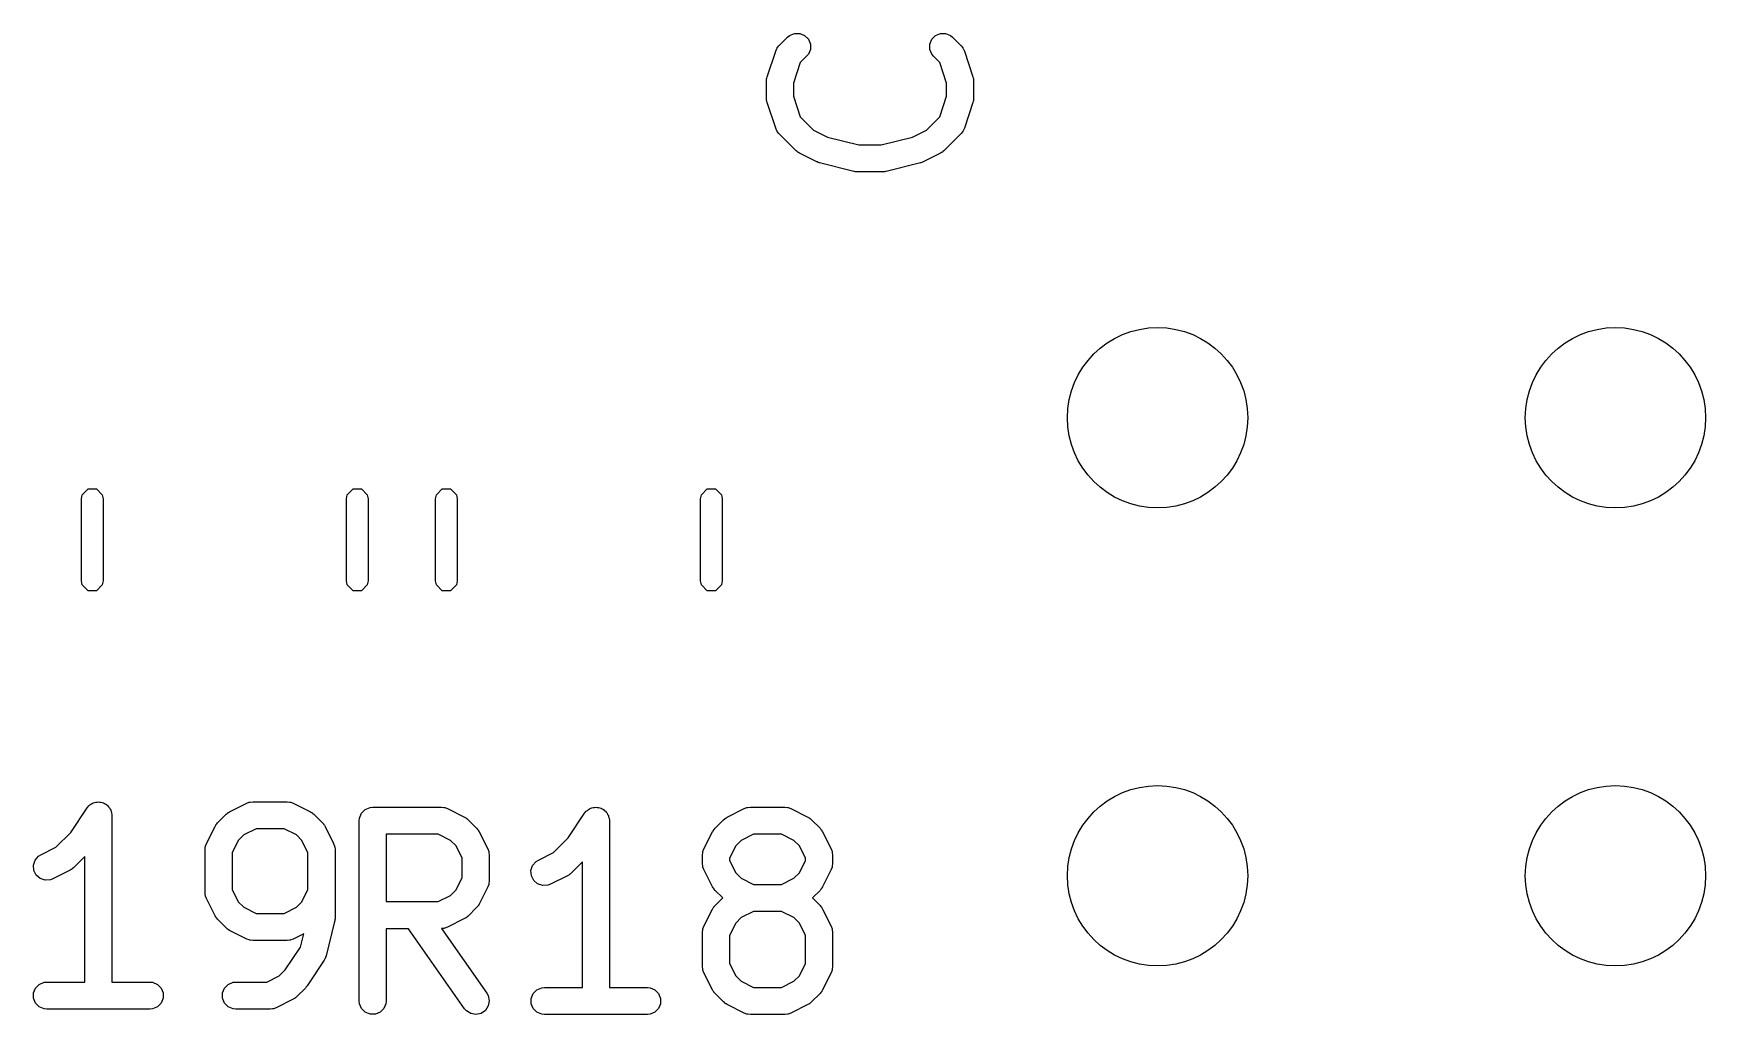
# Model space of a CAD drawing. Header units: inches. Extents: x 1.99 to 4.41, y -4.34 to -2.1.
# Drawn here: x 3.9927 to 4.3579, y -3.65 to -3.4358 of the extents above; entities that cross this region are included whole.
import ezdxf

# ---------------------------------------------------------------- set-up
doc = ezdxf.new("R2010")
doc.units = ezdxf.units.IN
doc.header["$MEASUREMENT"] = 0
doc.layers.add('BLACK', color=250, linetype='CONTINUOUS')

msp = doc.modelspace()

# ---------------------------------------------------------------- linework, layer by layer
at = {"layer": 'BLACK', "linetype": 'CONTINUOUS'}
for p, q in [((4.15549, -3.43848), (4.15736, -3.43661)), ((4.15736, -3.43661), (4.15781, -3.43624)), ((4.15781, -3.43624), (4.15888, -3.4358)), ((4.15888, -3.4358), (4.16003, -3.4358)), ((4.16003, -3.4358), (4.16109, -3.43624)), ((4.16109, -3.43624), (4.16191, -3.43705)), ((4.18887, -3.43705), (4.18968, -3.43624)), ((4.18968, -3.43624), (4.19075, -3.4358)), ((4.19075, -3.4358), (4.1919, -3.4358)), ((4.1919, -3.4358), (4.19296, -3.43624)), ((4.19296, -3.43624), (4.19341, -3.43661)), ((4.19341, -3.43661), (4.19528, -3.43848)), ((4.1529, -3.44526), (4.15478, -3.43964)), ((4.15478, -3.43964), (4.15501, -3.43911)), ((4.15501, -3.43911), (4.15508, -3.43903)), ((4.15508, -3.43903), (4.15512, -3.43893)), ((4.15512, -3.43893), (4.15549, -3.43848)), ((4.16191, -3.43705), (4.16235, -3.43812)), ((4.16235, -3.43927), (4.16191, -3.44034)), ((4.16235, -3.43812), (4.16235, -3.43927)), ((4.18843, -3.43812), (4.18887, -3.43705)), ((4.18843, -3.43927), (4.18843, -3.43812)), ((4.18887, -3.44034), (4.18843, -3.43927)), ((4.19528, -3.43848), (4.19565, -3.43893)), ((4.19565, -3.43893), (4.19569, -3.43903)), ((4.19569, -3.43903), (4.19576, -3.43911)), ((4.19576, -3.43911), (4.196, -3.43964)), ((4.196, -3.43964), (4.19787, -3.44526)), ((4.16016, -3.44216), (4.15865, -3.44667)), ((4.16154, -3.44078), (4.16016, -3.44216)), ((4.16191, -3.44034), (4.16154, -3.44078)), ((4.18923, -3.44078), (4.18887, -3.44034)), ((4.19062, -3.44216), (4.18923, -3.44078)), ((4.19212, -3.44667), (4.19062, -3.44216)), ((4.15275, -3.44619), (4.15278, -3.4459)), ((4.15275, -3.44994), (4.15275, -3.44619)), ((4.15277, -3.44582), (4.1528, -3.44572)), ((4.15278, -3.4459), (4.15277, -3.44582)), ((4.1528, -3.44572), (4.15281, -3.44562)), ((4.15281, -3.44562), (4.15284, -3.44555)), ((4.15284, -3.44555), (4.1529, -3.44526)), ((4.15865, -3.44667), (4.15865, -3.44946)), ((4.19212, -3.44946), (4.19212, -3.44667)), ((4.19787, -3.44526), (4.19794, -3.44555)), ((4.19794, -3.44555), (4.19797, -3.44562)), ((4.19797, -3.44562), (4.19798, -3.44572)), ((4.19798, -3.44572), (4.198, -3.44582)), ((4.198, -3.44582), (4.198, -3.4459)), ((4.198, -3.4459), (4.19802, -3.44619)), ((4.19802, -3.44619), (4.19802, -3.44994)), ((4.15278, -3.45024), (4.15275, -3.44994)), ((4.15277, -3.45031), (4.15278, -3.45024)), ((4.1528, -3.45042), (4.15277, -3.45031)), ((4.15281, -3.45052), (4.1528, -3.45042)), ((4.15284, -3.45059), (4.15281, -3.45052)), ((4.1529, -3.45088), (4.15284, -3.45059)), ((4.15478, -3.4565), (4.1529, -3.45088)), ((4.15865, -3.44946), (4.16016, -3.45397)), ((4.19062, -3.45397), (4.19212, -3.44946)), ((4.19787, -3.45088), (4.196, -3.4565)), ((4.19794, -3.45059), (4.19787, -3.45088)), ((4.19797, -3.45052), (4.19794, -3.45059)), ((4.19798, -3.45042), (4.19797, -3.45052)), ((4.198, -3.45031), (4.19798, -3.45042)), ((4.19802, -3.44994), (4.198, -3.45024)), ((4.198, -3.45024), (4.198, -3.45031)), ((4.16016, -3.45397), (4.16307, -3.45689)), ((4.1877, -3.45689), (4.19062, -3.45397)), ((4.15501, -3.45703), (4.15478, -3.4565)), ((4.15508, -3.45711), (4.15501, -3.45703)), ((4.15512, -3.45721), (4.15508, -3.45711)), ((4.15549, -3.45766), (4.15512, -3.45721)), ((4.15924, -3.46141), (4.15549, -3.45766)), ((4.16307, -3.45689), (4.16611, -3.45841)), ((4.16611, -3.45841), (4.17294, -3.46011)), ((4.17784, -3.46011), (4.18467, -3.45841)), ((4.18467, -3.45841), (4.1877, -3.45689)), ((4.19528, -3.45766), (4.19154, -3.46141)), ((4.19565, -3.45721), (4.19528, -3.45766)), ((4.19569, -3.45711), (4.19565, -3.45721)), ((4.19576, -3.45703), (4.19569, -3.45711)), ((4.196, -3.4565), (4.19576, -3.45703)), ((4.15946, -3.46159), (4.15924, -3.46141)), ((4.15952, -3.46165), (4.15946, -3.46159)), ((4.1596, -3.46171), (4.15952, -3.46165)), ((4.15969, -3.46177), (4.1596, -3.46171)), ((4.15976, -3.4618), (4.15969, -3.46177)), ((4.16001, -3.46196), (4.15976, -3.4618)), ((4.16375, -3.46383), (4.16001, -3.46196)), ((4.17294, -3.46011), (4.17784, -3.46011)), ((4.19077, -3.46196), (4.18702, -3.46383)), ((4.19102, -3.4618), (4.19077, -3.46196)), ((4.19109, -3.46177), (4.19102, -3.4618)), ((4.19117, -3.46171), (4.19109, -3.46177)), ((4.19126, -3.46165), (4.19117, -3.46171)), ((4.19131, -3.46159), (4.19126, -3.46165)), ((4.19154, -3.46141), (4.19131, -3.46159)), ((4.1638, -3.46385), (4.16375, -3.46383)), ((4.16381, -3.46386), (4.1638, -3.46385)), ((4.16406, -3.46395), (4.16381, -3.46386)), ((4.1643, -3.46404), (4.16406, -3.46395)), ((4.16432, -3.46404), (4.1643, -3.46404)), ((4.16436, -3.46406), (4.16432, -3.46404)), ((4.17186, -3.46593), (4.16436, -3.46406)), ((4.18641, -3.46406), (4.17891, -3.46593)), ((4.18646, -3.46404), (4.18641, -3.46406)), ((4.18648, -3.46404), (4.18646, -3.46404)), ((4.18672, -3.46395), (4.18648, -3.46404)), ((4.18696, -3.46386), (4.18672, -3.46395)), ((4.18698, -3.46385), (4.18696, -3.46386)), ((4.18702, -3.46383), (4.18698, -3.46385)), ((4.17196, -3.46595), (4.17186, -3.46593)), ((4.172, -3.46596), (4.17196, -3.46595)), ((4.17222, -3.46598), (4.172, -3.46596)), ((4.17243, -3.46602), (4.17222, -3.46598)), ((4.17247, -3.46601), (4.17243, -3.46602)), ((4.17257, -3.46602), (4.17247, -3.46601)), ((4.1782, -3.46602), (4.17257, -3.46602)), ((4.1783, -3.46601), (4.1782, -3.46602)), ((4.17834, -3.46602), (4.1783, -3.46601)), ((4.17856, -3.46598), (4.17834, -3.46602)), ((4.17877, -3.46596), (4.17856, -3.46598)), ((4.17881, -3.46595), (4.17877, -3.46596)), ((4.17891, -3.46593), (4.17881, -3.46595)), ((4.00315, -3.53742), (4.00333, -3.53651)), ((4.00315, -3.5553), (4.00315, -3.53742)), ((4.00333, -3.53651), (4.00461, -3.53524)), ((4.00461, -3.53524), (4.00642, -3.53524)), ((4.00642, -3.53524), (4.00769, -3.53651)), ((4.00769, -3.53651), (4.00787, -3.53742)), ((4.00787, -3.53742), (4.00787, -3.5553)), ((4.06102, -3.53742), (4.0612, -3.53651)), ((4.06102, -3.5553), (4.06102, -3.53742)), ((4.0612, -3.53651), (4.06248, -3.53524)), ((4.06248, -3.53524), (4.06429, -3.53524)), ((4.06429, -3.53524), (4.06557, -3.53651)), ((4.06557, -3.53651), (4.06575, -3.53742)), ((4.06575, -3.53742), (4.06575, -3.5553)), ((4.08051, -3.53742), (4.08069, -3.53651)), ((4.08051, -3.5553), (4.08051, -3.53742)), ((4.08069, -3.53651), (4.08197, -3.53524)), ((4.08197, -3.53524), (4.08378, -3.53524)), ((4.08378, -3.53524), (4.08506, -3.53651)), ((4.08506, -3.53651), (4.08524, -3.53742)), ((4.08524, -3.53742), (4.08524, -3.5553)), ((4.13839, -3.53742), (4.13857, -3.53651)), ((4.13839, -3.5553), (4.13839, -3.53742)), ((4.13857, -3.53651), (4.13984, -3.53524)), ((4.13984, -3.53524), (4.14165, -3.53524)), ((4.14165, -3.53524), (4.14293, -3.53651)), ((4.14293, -3.53651), (4.14311, -3.53742)), ((4.14311, -3.53742), (4.14311, -3.5553)), ((4.00333, -3.5562), (4.00315, -3.5553)), ((4.00461, -3.55748), (4.00333, -3.5562)), ((4.00769, -3.5562), (4.00642, -3.55748)), ((4.00787, -3.5553), (4.00769, -3.5562)), ((4.0612, -3.5562), (4.06102, -3.5553)), ((4.06248, -3.55748), (4.0612, -3.5562)), ((4.06557, -3.5562), (4.06429, -3.55748)), ((4.06575, -3.5553), (4.06557, -3.5562)), ((4.08069, -3.5562), (4.08051, -3.5553)), ((4.08197, -3.55748), (4.08069, -3.5562)), ((4.08506, -3.5562), (4.08378, -3.55748)), ((4.08524, -3.5553), (4.08506, -3.5562)), ((4.13857, -3.5562), (4.13839, -3.5553)), ((4.13984, -3.55748), (4.13857, -3.5562)), ((4.14293, -3.5562), (4.14165, -3.55748)), ((4.14311, -3.5553), (4.14293, -3.5562)), ((4.00642, -3.55748), (4.00461, -3.55748)), ((4.06429, -3.55748), (4.06248, -3.55748)), ((4.08378, -3.55748), (4.08197, -3.55748)), ((4.14165, -3.55748), (4.13984, -3.55748)), ((4.00439, -3.60485), (4.00475, -3.6044)), ((4.00475, -3.6044), (4.005, -3.60424)), ((4.005, -3.60424), (4.0052, -3.60403)), ((4.0052, -3.60403), (4.00547, -3.60392)), ((4.00547, -3.60392), (4.00571, -3.60376)), ((4.00571, -3.60376), (4.006, -3.6037)), ((4.006, -3.6037), (4.00627, -3.60359)), ((4.00627, -3.60359), (4.00656, -3.60359)), ((4.00656, -3.60359), (4.00684, -3.60354)), ((4.00684, -3.60354), (4.00713, -3.60359)), ((4.00713, -3.60359), (4.00742, -3.60359)), ((4.00742, -3.60359), (4.00769, -3.6037)), ((4.00769, -3.6037), (4.00797, -3.60376)), ((4.00797, -3.60376), (4.00821, -3.60392)), ((4.00821, -3.60392), (4.00848, -3.60403)), ((4.00848, -3.60403), (4.00869, -3.60424)), ((4.00869, -3.60424), (4.00893, -3.6044)), ((4.00893, -3.6044), (4.00909, -3.60464)), ((4.03552, -3.60572), (4.03927, -3.60385)), ((4.03927, -3.60385), (4.03981, -3.60364)), ((4.03981, -3.60364), (4.03991, -3.60363)), ((4.03991, -3.60363), (4.04001, -3.60359)), ((4.04001, -3.60359), (4.04059, -3.60354)), ((4.04059, -3.60354), (4.04809, -3.60354)), ((4.04809, -3.60354), (4.04866, -3.60359)), ((4.04866, -3.60359), (4.04876, -3.60363)), ((4.04876, -3.60363), (4.04887, -3.60364)), ((4.04887, -3.60364), (4.04941, -3.60385)), ((4.04941, -3.60385), (4.05316, -3.60572)), ((4.0008, -3.61023), (4.00439, -3.60485)), ((4.00439, -3.60485), (4.00439, -3.60485)), ((4.00439, -3.60485), (4.00439, -3.60485)), ((4.00439, -3.60485), (4.00439, -3.60485)), ((4.00909, -3.60464), (4.0093, -3.60485)), ((4.0093, -3.60485), (4.00941, -3.60512)), ((4.00941, -3.60512), (4.00957, -3.60536)), ((4.00957, -3.60536), (4.00963, -3.60564)), ((4.00963, -3.60564), (4.00974, -3.60591)), ((4.00974, -3.60591), (4.00979, -3.60648)), ((4.00979, -3.60648), (4.0098, -3.60649)), ((4.0098, -3.60649), (4.0098, -3.60649)), ((4.0098, -3.60649), (4.0098, -3.60649)), ((4.0098, -3.60649), (4.0098, -3.64291)), ((4.03269, -3.60838), (4.03288, -3.60815)), ((4.03288, -3.60815), (4.03475, -3.60628)), ((4.03475, -3.60628), (4.03498, -3.60609)), ((4.03498, -3.60609), (4.03503, -3.60603)), ((4.03503, -3.60603), (4.03512, -3.60598)), ((4.03512, -3.60598), (4.0352, -3.60591)), ((4.0352, -3.60591), (4.03527, -3.60588)), ((4.03527, -3.60588), (4.03552, -3.60572)), ((4.05316, -3.60572), (4.05341, -3.60588)), ((4.05341, -3.60588), (4.05348, -3.60591)), ((4.05348, -3.60591), (4.05356, -3.60598)), ((4.05356, -3.60598), (4.05365, -3.60603)), ((4.05365, -3.60603), (4.0537, -3.60609)), ((4.0537, -3.60609), (4.05393, -3.60628)), ((4.05393, -3.60628), (4.0558, -3.60815)), ((4.0558, -3.60815), (4.05599, -3.60838)), ((4.06381, -3.60767), (4.06386, -3.60709)), ((4.06381, -3.64704), (4.06381, -3.60767)), ((4.06386, -3.60709), (4.06431, -3.60603)), ((4.06431, -3.60603), (4.06512, -3.60521)), ((4.06512, -3.60521), (4.06618, -3.60477)), ((4.06618, -3.60477), (4.06676, -3.60472)), ((4.06676, -3.60472), (4.08176, -3.60472)), ((4.08176, -3.60472), (4.08233, -3.60477)), ((4.08233, -3.60477), (4.08243, -3.60481)), ((4.08243, -3.60481), (4.08254, -3.60482)), ((4.08254, -3.60482), (4.08308, -3.60503)), ((4.08308, -3.60503), (4.08683, -3.6069)), ((4.08683, -3.6069), (4.08708, -3.60706)), ((4.08708, -3.60706), (4.08715, -3.60709)), ((4.08715, -3.60709), (4.08723, -3.60716)), ((4.08723, -3.60716), (4.08732, -3.60721)), ((4.08732, -3.60721), (4.08737, -3.60727)), ((4.08737, -3.60727), (4.0876, -3.60746)), ((4.0876, -3.60746), (4.08947, -3.60933)), ((4.10946, -3.61141), (4.11305, -3.60603)), ((4.11305, -3.60603), (4.11341, -3.60558)), ((4.11305, -3.60603), (4.11305, -3.60603)), ((4.11305, -3.60603), (4.11305, -3.60603)), ((4.11305, -3.60603), (4.11305, -3.60603)), ((4.11341, -3.60558), (4.11366, -3.60542)), ((4.11366, -3.60542), (4.11386, -3.60521)), ((4.11386, -3.60521), (4.11413, -3.6051)), ((4.11413, -3.6051), (4.11437, -3.60494)), ((4.11437, -3.60494), (4.11466, -3.60489)), ((4.11466, -3.60489), (4.11493, -3.60477)), ((4.11493, -3.60477), (4.11522, -3.60477)), ((4.11522, -3.60477), (4.1155, -3.60472)), ((4.1155, -3.60472), (4.11579, -3.60477)), ((4.11579, -3.60477), (4.11608, -3.60477)), ((4.11608, -3.60477), (4.11635, -3.60488)), ((4.11635, -3.60488), (4.11663, -3.60494)), ((4.11663, -3.60494), (4.11687, -3.6051)), ((4.11687, -3.6051), (4.11714, -3.60521)), ((4.11714, -3.60521), (4.11735, -3.60542)), ((4.11735, -3.60542), (4.11759, -3.60558)), ((4.11759, -3.60558), (4.11775, -3.60582)), ((4.11775, -3.60582), (4.11796, -3.60603)), ((4.11796, -3.60603), (4.11807, -3.6063)), ((4.11807, -3.6063), (4.11823, -3.60654)), ((4.11823, -3.60654), (4.11829, -3.60682)), ((4.11829, -3.60682), (4.1184, -3.60709)), ((4.1184, -3.60709), (4.11846, -3.60766)), ((4.11846, -3.60766), (4.11846, -3.60767)), ((4.11846, -3.60767), (4.11846, -3.60767)), ((4.11846, -3.60767), (4.11846, -3.60767)), ((4.11846, -3.60767), (4.11846, -3.64409)), ((4.14154, -3.60933), (4.14341, -3.60746)), ((4.14341, -3.60746), (4.14364, -3.60727)), ((4.14364, -3.60727), (4.14369, -3.60721)), ((4.14369, -3.60721), (4.14378, -3.60716)), ((4.14378, -3.60716), (4.14386, -3.60709)), ((4.14386, -3.60709), (4.14393, -3.60706)), ((4.14393, -3.60706), (4.14418, -3.6069)), ((4.14418, -3.6069), (4.14793, -3.60503)), ((4.14793, -3.60503), (4.14847, -3.60482)), ((4.14847, -3.60482), (4.14858, -3.60481)), ((4.14858, -3.60481), (4.14867, -3.60477)), ((4.14867, -3.60477), (4.14925, -3.60472)), ((4.14925, -3.60472), (4.15675, -3.60472)), ((4.15675, -3.60472), (4.15733, -3.60477)), ((4.15733, -3.60477), (4.15742, -3.60481)), ((4.15742, -3.60481), (4.15753, -3.60482)), ((4.15753, -3.60482), (4.15807, -3.60503)), ((4.15807, -3.60503), (4.16182, -3.6069)), ((4.16182, -3.6069), (4.16207, -3.60706)), ((4.16207, -3.60706), (4.16214, -3.60709)), ((4.16214, -3.60709), (4.16222, -3.60716)), ((4.16222, -3.60716), (4.16231, -3.60721)), ((4.16231, -3.60721), (4.16236, -3.60727)), ((4.16236, -3.60727), (4.16259, -3.60746)), ((4.16259, -3.60746), (4.16446, -3.60933)), ((3.99759, -3.61344), (4.0008, -3.61023)), ((4.03045, -3.61267), (4.03232, -3.60892)), ((4.03232, -3.60892), (4.03248, -3.60867)), ((4.03248, -3.60867), (4.03251, -3.6086)), ((4.03251, -3.6086), (4.03258, -3.60852)), ((4.03258, -3.60852), (4.03263, -3.60843)), ((4.03263, -3.60843), (4.03269, -3.60838)), ((4.03859, -3.61079), (4.03739, -3.61199)), ((4.04129, -3.60944), (4.03859, -3.61079)), ((4.04739, -3.60944), (4.04129, -3.60944)), ((4.05009, -3.61079), (4.04739, -3.60944)), ((4.05129, -3.61199), (4.05009, -3.61079)), ((4.05599, -3.60838), (4.05604, -3.60843)), ((4.05604, -3.60843), (4.0561, -3.60852)), ((4.0561, -3.60852), (4.05617, -3.6086)), ((4.05617, -3.6086), (4.0562, -3.60867)), ((4.0562, -3.60867), (4.05635, -3.60892)), ((4.05635, -3.60892), (4.05823, -3.61267)), ((4.08106, -3.61062), (4.06971, -3.61062)), ((4.06971, -3.61062), (4.06971, -3.62534)), ((4.08376, -3.61197), (4.08106, -3.61062)), ((4.08947, -3.60933), (4.08966, -3.60956)), ((4.08966, -3.60956), (4.08972, -3.60961)), ((4.08972, -3.60961), (4.08977, -3.6097)), ((4.08977, -3.6097), (4.08984, -3.60978)), ((4.08984, -3.60978), (4.08987, -3.60985)), ((4.08987, -3.60985), (4.09002, -3.6101)), ((4.09002, -3.6101), (4.0919, -3.61385)), ((4.10626, -3.61462), (4.10946, -3.61141)), ((4.13911, -3.61385), (4.14098, -3.6101)), ((4.14098, -3.6101), (4.14114, -3.60985)), ((4.14114, -3.60985), (4.14117, -3.60978)), ((4.14117, -3.60978), (4.14124, -3.6097)), ((4.14124, -3.6097), (4.14129, -3.60961)), ((4.14129, -3.60961), (4.14135, -3.60956)), ((4.14135, -3.60956), (4.14154, -3.60933)), ((4.14995, -3.61062), (4.14725, -3.61197)), ((4.15605, -3.61062), (4.14995, -3.61062)), ((4.15875, -3.61197), (4.15605, -3.61062)), ((4.16446, -3.60933), (4.16465, -3.60956)), ((4.16465, -3.60956), (4.16471, -3.60961)), ((4.16471, -3.60961), (4.16476, -3.6097)), ((4.16476, -3.6097), (4.16483, -3.60978)), ((4.16483, -3.60978), (4.16486, -3.60985)), ((4.16486, -3.60985), (4.16501, -3.6101)), ((4.16501, -3.6101), (4.16689, -3.61385)), ((3.99303, -3.61628), (3.99378, -3.6154)), ((3.99378, -3.6154), (3.99427, -3.6151)), ((3.99427, -3.6151), (3.99759, -3.61344)), ((4.00389, -3.61549), (4.00143, -3.61795)), ((4.00389, -3.64291), (4.00389, -3.61549)), ((4.03014, -3.61399), (4.03019, -3.61341)), ((4.03014, -3.62336), (4.03014, -3.61399)), ((4.03019, -3.61341), (4.03023, -3.61331)), ((4.03023, -3.61331), (4.03024, -3.61321)), ((4.03024, -3.61321), (4.03045, -3.61267)), ((4.03739, -3.61199), (4.03604, -3.61469)), ((4.03604, -3.61469), (4.03604, -3.62266)), ((4.05263, -3.61469), (4.05129, -3.61199)), ((4.05263, -3.62266), (4.05263, -3.61469)), ((4.05823, -3.61267), (4.05843, -3.61321)), ((4.05843, -3.61321), (4.05844, -3.61331)), ((4.05844, -3.61331), (4.05848, -3.61341)), ((4.05848, -3.61341), (4.05854, -3.61399)), ((4.05854, -3.61399), (4.05854, -3.62899)), ((4.08496, -3.61317), (4.08376, -3.61197)), ((4.0863, -3.61587), (4.08496, -3.61317)), ((4.0919, -3.61385), (4.09211, -3.61439)), ((4.09211, -3.61439), (4.09211, -3.6145)), ((4.09211, -3.6145), (4.09215, -3.61459)), ((4.09215, -3.61459), (4.09221, -3.61517)), ((4.09221, -3.61517), (4.09221, -3.62079)), ((4.10294, -3.61628), (4.10626, -3.61462)), ((4.1388, -3.61517), (4.13885, -3.61459)), ((4.1388, -3.61704), (4.1388, -3.61517)), ((4.13885, -3.61459), (4.1389, -3.6145)), ((4.1389, -3.61439), (4.13911, -3.61385)), ((4.1389, -3.6145), (4.1389, -3.61439)), ((4.14605, -3.61317), (4.1447, -3.61587)), ((4.14725, -3.61197), (4.14605, -3.61317)), ((4.15995, -3.61317), (4.15875, -3.61197)), ((4.1613, -3.61587), (4.15995, -3.61317)), ((4.16689, -3.61385), (4.1671, -3.61439)), ((4.1671, -3.61439), (4.1671, -3.6145)), ((4.1671, -3.6145), (4.16714, -3.61459)), ((4.16714, -3.61459), (4.1672, -3.61517)), ((4.1672, -3.61517), (4.1672, -3.61704)), ((3.99266, -3.61737), (3.99303, -3.61628)), ((3.99275, -3.61852), (3.99266, -3.61737)), ((3.99326, -3.61955), (3.99275, -3.61852)), ((4.00066, -3.6185), (3.99691, -3.62038)), ((4.00091, -3.61835), (4.00066, -3.6185)), ((4.00098, -3.61832), (4.00091, -3.61835)), ((4.00107, -3.61825), (4.00098, -3.61832)), ((4.00115, -3.6182), (4.00107, -3.61825)), ((4.00121, -3.61814), (4.00115, -3.6182)), ((4.00143, -3.61795), (4.00121, -3.61814)), ((4.0863, -3.6201), (4.0863, -3.61587)), ((4.10133, -3.61855), (4.10169, -3.61746)), ((4.10141, -3.6197), (4.10133, -3.61855)), ((4.10169, -3.61746), (4.10245, -3.61659)), ((4.10245, -3.61659), (4.10294, -3.61628)), ((4.11009, -3.61913), (4.10987, -3.61932)), ((4.11255, -3.61667), (4.11009, -3.61913)), ((4.11255, -3.64409), (4.11255, -3.61667)), ((4.13885, -3.61762), (4.1388, -3.61704)), ((4.1389, -3.61772), (4.13885, -3.61762)), ((4.1389, -3.61782), (4.1389, -3.61772)), ((4.13911, -3.61836), (4.1389, -3.61782)), ((4.14098, -3.62211), (4.13911, -3.61836)), ((4.1447, -3.61587), (4.1447, -3.61635)), ((4.1447, -3.61635), (4.14605, -3.61904)), ((4.14605, -3.61904), (4.14725, -3.62024)), ((4.15875, -3.62024), (4.15995, -3.61904)), ((4.15995, -3.61904), (4.1613, -3.61635)), ((4.1613, -3.61635), (4.1613, -3.61587)), ((4.16689, -3.61836), (4.16501, -3.62211)), ((4.1671, -3.61782), (4.16689, -3.61836)), ((4.16714, -3.61762), (4.1671, -3.61772)), ((4.1671, -3.61772), (4.1671, -3.61782)), ((4.1672, -3.61704), (4.16714, -3.61762)), ((3.99413, -3.6203), (3.99326, -3.61955)), ((3.99522, -3.62067), (3.99413, -3.6203)), ((3.99637, -3.62059), (3.99522, -3.62067)), ((3.99691, -3.62038), (3.99637, -3.62059)), ((4.03604, -3.62266), (4.03739, -3.62536)), ((4.05129, -3.62536), (4.05263, -3.62266)), ((4.08376, -3.62399), (4.08496, -3.62279)), ((4.08496, -3.62279), (4.0863, -3.6201)), ((4.0919, -3.62211), (4.09002, -3.62586)), ((4.09211, -3.62157), (4.0919, -3.62211)), ((4.09215, -3.62137), (4.09211, -3.62147)), ((4.09211, -3.62147), (4.09211, -3.62157)), ((4.09221, -3.62079), (4.09215, -3.62137)), ((4.10192, -3.62073), (4.10141, -3.6197)), ((4.10279, -3.62148), (4.10192, -3.62073)), ((4.10389, -3.62185), (4.10279, -3.62148)), ((4.10504, -3.62177), (4.10389, -3.62185)), ((4.10558, -3.62156), (4.10504, -3.62177)), ((4.10933, -3.61968), (4.10558, -3.62156)), ((4.10957, -3.61953), (4.10933, -3.61968)), ((4.10965, -3.6195), (4.10957, -3.61953)), ((4.10973, -3.61943), (4.10965, -3.6195)), ((4.10982, -3.61938), (4.10973, -3.61943)), ((4.10987, -3.61932), (4.10982, -3.61938)), ((4.14114, -3.62236), (4.14098, -3.62211)), ((4.14117, -3.62243), (4.14114, -3.62236)), ((4.14124, -3.62251), (4.14117, -3.62243)), ((4.14129, -3.6226), (4.14124, -3.62251)), ((4.14135, -3.62265), (4.14129, -3.6226)), ((4.14154, -3.62288), (4.14135, -3.62265)), ((4.14725, -3.62024), (4.14995, -3.62159)), ((4.14995, -3.62159), (4.15605, -3.62159)), ((4.15605, -3.62159), (4.15875, -3.62024)), ((4.16465, -3.62265), (4.16446, -3.62288)), ((4.16471, -3.6226), (4.16465, -3.62265)), ((4.16476, -3.62251), (4.16471, -3.6226)), ((4.16483, -3.62243), (4.16476, -3.62251)), ((4.16486, -3.62236), (4.16483, -3.62243)), ((4.16501, -3.62211), (4.16486, -3.62236)), ((4.03019, -3.62394), (4.03014, -3.62336)), ((4.03023, -3.62404), (4.03019, -3.62394)), ((4.03024, -3.62414), (4.03023, -3.62404)), ((4.03045, -3.62468), (4.03024, -3.62414)), ((4.03232, -3.62843), (4.03045, -3.62468)), ((4.03739, -3.62536), (4.03859, -3.62656)), ((4.05009, -3.62656), (4.05129, -3.62536)), ((4.06971, -3.62534), (4.08106, -3.62534)), ((4.08106, -3.62534), (4.08376, -3.62399)), ((4.08966, -3.6264), (4.08947, -3.62663)), ((4.08972, -3.62635), (4.08966, -3.6264)), ((4.08977, -3.62626), (4.08972, -3.62635)), ((4.08984, -3.62618), (4.08977, -3.62626)), ((4.08987, -3.62611), (4.08984, -3.62618)), ((4.09002, -3.62586), (4.08987, -3.62611)), ((4.14124, -3.62657), (4.14129, -3.62648)), ((4.14129, -3.62648), (4.14135, -3.62643)), ((4.14135, -3.62643), (4.14154, -3.6262)), ((4.1432, -3.62454), (4.14154, -3.62288)), ((4.14154, -3.6262), (4.1432, -3.62454)), ((4.16446, -3.62288), (4.1628, -3.62454)), ((4.1628, -3.62454), (4.16446, -3.6262)), ((4.16446, -3.6262), (4.16465, -3.62643)), ((4.16465, -3.62643), (4.16471, -3.62648)), ((4.16471, -3.62648), (4.16476, -3.62657)), ((4.03248, -3.62868), (4.03232, -3.62843)), ((4.03251, -3.62875), (4.03248, -3.62868)), ((4.03258, -3.62883), (4.03251, -3.62875)), ((4.03263, -3.62892), (4.03258, -3.62883)), ((4.03269, -3.62897), (4.03263, -3.62892)), ((4.03288, -3.6292), (4.03269, -3.62897)), ((4.03475, -3.63107), (4.03288, -3.6292)), ((4.03859, -3.62656), (4.04129, -3.62791)), ((4.04129, -3.62791), (4.04739, -3.62791)), ((4.04739, -3.62791), (4.05009, -3.62656)), ((4.05845, -3.6297), (4.05658, -3.6372)), ((4.05847, -3.6296), (4.05845, -3.6297)), ((4.05848, -3.62956), (4.05847, -3.6296)), ((4.0585, -3.62935), (4.05848, -3.62956)), ((4.05854, -3.62913), (4.0585, -3.62935)), ((4.05854, -3.62899), (4.05853, -3.62909)), ((4.05853, -3.62909), (4.05854, -3.62913)), ((4.08683, -3.62906), (4.08308, -3.63093)), ((4.08708, -3.6289), (4.08683, -3.62906)), ((4.08715, -3.62887), (4.08708, -3.6289)), ((4.08723, -3.62881), (4.08715, -3.62887)), ((4.08732, -3.62875), (4.08723, -3.62881)), ((4.08737, -3.62869), (4.08732, -3.62875)), ((4.0876, -3.62851), (4.08737, -3.62869)), ((4.08947, -3.62663), (4.0876, -3.62851)), ((4.13911, -3.63072), (4.14098, -3.62697)), ((4.14098, -3.62697), (4.14114, -3.62672)), ((4.14114, -3.62672), (4.14117, -3.62665)), ((4.14117, -3.62665), (4.14124, -3.62657)), ((4.14605, -3.63004), (4.1447, -3.63274)), ((4.14725, -3.62884), (4.14605, -3.63004)), ((4.14995, -3.6275), (4.14725, -3.62884)), ((4.15605, -3.6275), (4.14995, -3.6275)), ((4.15875, -3.62884), (4.15605, -3.6275)), ((4.15995, -3.63004), (4.15875, -3.62884)), ((4.1613, -3.63274), (4.15995, -3.63004)), ((4.16476, -3.62657), (4.16483, -3.62665)), ((4.16483, -3.62665), (4.16486, -3.62672)), ((4.16486, -3.62672), (4.16501, -3.62697)), ((4.16501, -3.62697), (4.16689, -3.63072)), ((4.03498, -3.63126), (4.03475, -3.63107)), ((4.03503, -3.63132), (4.03498, -3.63126)), ((4.03512, -3.63137), (4.03503, -3.63132)), ((4.0352, -3.63144), (4.03512, -3.63137)), ((4.03527, -3.63147), (4.0352, -3.63144)), ((4.03552, -3.63163), (4.03527, -3.63147)), ((4.03927, -3.6335), (4.03552, -3.63163)), ((4.03981, -3.63371), (4.03927, -3.6335)), ((4.03991, -3.63372), (4.03981, -3.63371)), ((4.04001, -3.63376), (4.03991, -3.63372)), ((4.04059, -3.63381), (4.04001, -3.63376)), ((4.04809, -3.63381), (4.04059, -3.63381)), ((4.04866, -3.63376), (4.04809, -3.63381)), ((4.04876, -3.63372), (4.04866, -3.63376)), ((4.04887, -3.63371), (4.04876, -3.63372)), ((4.04941, -3.6335), (4.04887, -3.63371)), ((4.0517, -3.63236), (4.04941, -3.6335)), ((4.05097, -3.63527), (4.0517, -3.63236)), ((4.0746, -3.63125), (4.06971, -3.63125)), ((4.06971, -3.63125), (4.06971, -3.64704)), ((4.08684, -3.64873), (4.0746, -3.63125)), ((4.08233, -3.63119), (4.0818, -3.63124)), ((4.0818, -3.63124), (4.09168, -3.64535)), ((4.08243, -3.63115), (4.08233, -3.63119)), ((4.08254, -3.63114), (4.08243, -3.63115)), ((4.08308, -3.63093), (4.08254, -3.63114)), ((4.1388, -3.63204), (4.13885, -3.63147)), ((4.1388, -3.63954), (4.1388, -3.63204)), ((4.13885, -3.63147), (4.1389, -3.63137)), ((4.1389, -3.63126), (4.13911, -3.63072)), ((4.1389, -3.63137), (4.1389, -3.63126)), ((4.1447, -3.63274), (4.1447, -3.63884)), ((4.1613, -3.63884), (4.1613, -3.63274)), ((4.16689, -3.63072), (4.1671, -3.63126)), ((4.1671, -3.63126), (4.1671, -3.63137)), ((4.1671, -3.63137), (4.16714, -3.63147)), ((4.16714, -3.63147), (4.1672, -3.63204)), ((4.1672, -3.63204), (4.1672, -3.63954)), ((4.04767, -3.64023), (4.05097, -3.63527)), ((4.05658, -3.6372), (4.05646, -3.63754)), ((4.04634, -3.64156), (4.04767, -3.64023)), ((4.05617, -3.63812), (4.05242, -3.64375)), ((4.05634, -3.63781), (4.05617, -3.63812)), ((4.05638, -3.63775), (4.05634, -3.63781)), ((4.05641, -3.63768), (4.05638, -3.63775)), ((4.05644, -3.63761), (4.05641, -3.63768)), ((4.05646, -3.63754), (4.05644, -3.63761)), ((4.13885, -3.64012), (4.1388, -3.63954)), ((4.1389, -3.64022), (4.13885, -3.64012)), ((4.1389, -3.64032), (4.1389, -3.64022)), ((4.13911, -3.64086), (4.1389, -3.64032)), ((4.14098, -3.64461), (4.13911, -3.64086)), ((4.1447, -3.63884), (4.14605, -3.64154)), ((4.15995, -3.64154), (4.1613, -3.63884)), ((4.16689, -3.64086), (4.16501, -3.64461)), ((4.1671, -3.64032), (4.16689, -3.64086)), ((4.16714, -3.64012), (4.1671, -3.64022)), ((4.1671, -3.64022), (4.1671, -3.64032)), ((4.1672, -3.63954), (4.16714, -3.64012)), ((3.9927, -3.64528), (3.99314, -3.64422)), ((3.99314, -3.64422), (3.99395, -3.6434)), ((3.99395, -3.6434), (3.99502, -3.64296)), ((3.99502, -3.64296), (3.99559, -3.64291)), ((3.99559, -3.64291), (4.00389, -3.64291)), ((4.0098, -3.64291), (4.01809, -3.64291)), ((4.01809, -3.64291), (4.01867, -3.64296)), ((4.01867, -3.64296), (4.01973, -3.6434)), ((4.01973, -3.6434), (4.02055, -3.64422)), ((4.02055, -3.64422), (4.02099, -3.64528)), ((4.03394, -3.64528), (4.03438, -3.64422)), ((4.03438, -3.64422), (4.0352, -3.6434)), ((4.0352, -3.6434), (4.03626, -3.64296)), ((4.03626, -3.64296), (4.03684, -3.64291)), ((4.03684, -3.64291), (4.04364, -3.64291)), ((4.04364, -3.64291), (4.04634, -3.64156)), ((4.05205, -3.6442), (4.05018, -3.64607)), ((4.05224, -3.64397), (4.05205, -3.6442)), ((4.05205, -3.6442), (4.05205, -3.6442)), ((4.05205, -3.6442), (4.05205, -3.6442)), ((4.05242, -3.64375), (4.05224, -3.64397)), ((4.05242, -3.64375), (4.05242, -3.64375)), ((4.05242, -3.64375), (4.05242, -3.64375)), ((4.1018, -3.6454), (4.10262, -3.64458)), ((4.10262, -3.64458), (4.10368, -3.64414)), ((4.10368, -3.64414), (4.10426, -3.64409)), ((4.10426, -3.64409), (4.11255, -3.64409)), ((4.11846, -3.64409), (4.12675, -3.64409)), ((4.12675, -3.64409), (4.12733, -3.64414)), ((4.12733, -3.64414), (4.12839, -3.64458)), ((4.12839, -3.64458), (4.12921, -3.6454)), ((4.14114, -3.64486), (4.14098, -3.64461)), ((4.14605, -3.64154), (4.14725, -3.64274)), ((4.14725, -3.64274), (4.14995, -3.64409)), ((4.14995, -3.64409), (4.15605, -3.64409)), ((4.15605, -3.64409), (4.15875, -3.64274)), ((4.15875, -3.64274), (4.15995, -3.64154)), ((4.16501, -3.64461), (4.16486, -3.64486)), ((3.9927, -3.64644), (3.9927, -3.64528)), ((3.99314, -3.6475), (3.9927, -3.64644)), ((3.99395, -3.64831), (3.99314, -3.6475)), ((3.99502, -3.64876), (3.99395, -3.64831)), ((4.01973, -3.64831), (4.01867, -3.64876)), ((4.02055, -3.6475), (4.01973, -3.64831)), ((4.02099, -3.64644), (4.02055, -3.6475)), ((4.02099, -3.64528), (4.02099, -3.64644)), ((4.03394, -3.64644), (4.03394, -3.64528)), ((4.03438, -3.6475), (4.03394, -3.64644)), ((4.0352, -3.64831), (4.03438, -3.6475)), ((4.03626, -3.64876), (4.0352, -3.64831)), ((4.04941, -3.64663), (4.04566, -3.6485)), ((4.04966, -3.64647), (4.04941, -3.64663)), ((4.04973, -3.64644), (4.04966, -3.64647)), ((4.04981, -3.64637), (4.04973, -3.64644)), ((4.0499, -3.64632), (4.04981, -3.64637)), ((4.04995, -3.64626), (4.0499, -3.64632)), ((4.05018, -3.64607), (4.04995, -3.64626)), ((4.06386, -3.64762), (4.06381, -3.64704)), ((4.06431, -3.64868), (4.06386, -3.64762)), ((4.06966, -3.64762), (4.06922, -3.64868)), ((4.06971, -3.64704), (4.06966, -3.64762)), ((4.09201, -3.64811), (4.09139, -3.64908)), ((4.09168, -3.64535), (4.09196, -3.64585)), ((4.09196, -3.64585), (4.09221, -3.64698)), ((4.09221, -3.64698), (4.09201, -3.64811)), ((4.10136, -3.64646), (4.1018, -3.6454)), ((4.10136, -3.64762), (4.10136, -3.64646)), ((4.1018, -3.64868), (4.10136, -3.64762)), ((4.12921, -3.6454), (4.12965, -3.64646)), ((4.12965, -3.64762), (4.12921, -3.64868)), ((4.12965, -3.64646), (4.12965, -3.64762)), ((4.14117, -3.64493), (4.14114, -3.64486)), ((4.14124, -3.64501), (4.14117, -3.64493)), ((4.14129, -3.6451), (4.14124, -3.64501)), ((4.14135, -3.64515), (4.14129, -3.6451)), ((4.14154, -3.64538), (4.14135, -3.64515)), ((4.14341, -3.64725), (4.14154, -3.64538)), ((4.14364, -3.64744), (4.14341, -3.64725)), ((4.14369, -3.6475), (4.14364, -3.64744)), ((4.14378, -3.64755), (4.14369, -3.6475)), ((4.14386, -3.64762), (4.14378, -3.64755)), ((4.14393, -3.64765), (4.14386, -3.64762)), ((4.14418, -3.64781), (4.14393, -3.64765)), ((4.14793, -3.64968), (4.14418, -3.64781)), ((4.16182, -3.64781), (4.15807, -3.64968)), ((4.16207, -3.64765), (4.16182, -3.64781)), ((4.16214, -3.64762), (4.16207, -3.64765)), ((4.16222, -3.64755), (4.16214, -3.64762)), ((4.16231, -3.6475), (4.16222, -3.64755)), ((4.16236, -3.64744), (4.16231, -3.6475)), ((4.16259, -3.64725), (4.16236, -3.64744)), ((4.16446, -3.64538), (4.16259, -3.64725)), ((4.16465, -3.64515), (4.16446, -3.64538)), ((4.16471, -3.6451), (4.16465, -3.64515)), ((4.16476, -3.64501), (4.16471, -3.6451)), ((4.16483, -3.64493), (4.16476, -3.64501)), ((4.16486, -3.64486), (4.16483, -3.64493)), ((3.99559, -3.64881), (3.99502, -3.64876)), ((4.01809, -3.64881), (3.99559, -3.64881)), ((4.01867, -3.64876), (4.01809, -3.64881)), ((4.03684, -3.64881), (4.03626, -3.64876)), ((4.04434, -3.64881), (4.03684, -3.64881)), ((4.04491, -3.64876), (4.04434, -3.64881)), ((4.04501, -3.64871), (4.04491, -3.64876)), ((4.04512, -3.64871), (4.04501, -3.64871)), ((4.04566, -3.6485), (4.04512, -3.64871)), ((4.06512, -3.6495), (4.06431, -3.64868)), ((4.06618, -3.64994), (4.06512, -3.6495)), ((4.06734, -3.64994), (4.06618, -3.64994)), ((4.0684, -3.6495), (4.06734, -3.64994)), ((4.06922, -3.64868), (4.0684, -3.6495)), ((4.08722, -3.64917), (4.08684, -3.64873)), ((4.08819, -3.64979), (4.08722, -3.64917)), ((4.08932, -3.64999), (4.08819, -3.64979)), ((4.09045, -3.64974), (4.08932, -3.64999)), ((4.09139, -3.64908), (4.09045, -3.64974)), ((4.10262, -3.6495), (4.1018, -3.64868)), ((4.10368, -3.64994), (4.10262, -3.6495)), ((4.10426, -3.64999), (4.10368, -3.64994)), ((4.12675, -3.64999), (4.10426, -3.64999)), ((4.12733, -3.64994), (4.12675, -3.64999)), ((4.12839, -3.6495), (4.12733, -3.64994)), ((4.12921, -3.64868), (4.12839, -3.6495)), ((4.14847, -3.64989), (4.14793, -3.64968)), ((4.14858, -3.6499), (4.14847, -3.64989)), ((4.14867, -3.64994), (4.14858, -3.6499)), ((4.14925, -3.64999), (4.14867, -3.64994)), ((4.15675, -3.64999), (4.14925, -3.64999)), ((4.15733, -3.64994), (4.15675, -3.64999)), ((4.15742, -3.6499), (4.15733, -3.64994)), ((4.15753, -3.64989), (4.15742, -3.6499)), ((4.15807, -3.64968), (4.15753, -3.64989))]:
    msp.add_line(p, q, dxfattribs=at)
at = {"layer": 'BLACK'}
for centre in [(4.23819, -3.51969), (4.23819, -3.51969), (4.33819, -3.51969), (4.33819, -3.51969), (4.23819, -3.61969), (4.23819, -3.61969), (4.33819, -3.61969), (4.33819, -3.61969)]:
    msp.add_circle(centre, 0.01969, dxfattribs=at)

doc.saveas('drawing.dxf')
